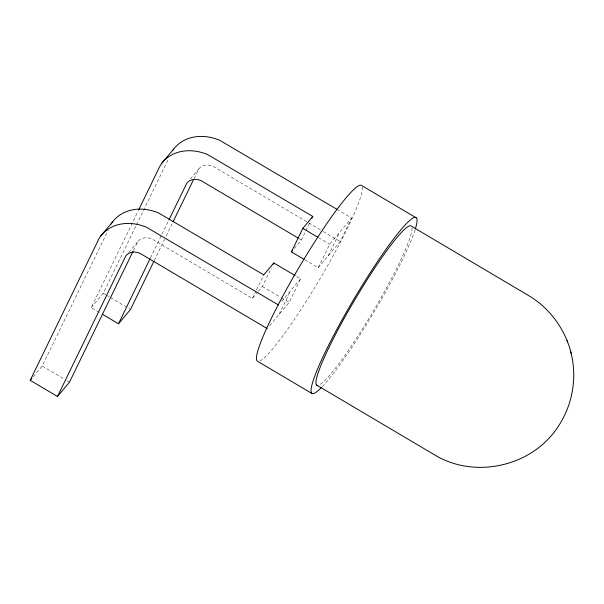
<?xml version="1.0" encoding="UTF-8"?>
<svg xmlns="http://www.w3.org/2000/svg" width="604" height="604" viewBox="0 0 604 604"><rect width="100%" height="100%" fill="white"/><g stroke="black" fill="none" stroke-linecap="round" stroke-linejoin="round"><path stroke-width="0.45" stroke-dasharray="3.02 2.27" d="M33.205 376.745L42.212 366.016L108.32 229.875M99.245 312.359L91.227 307.61L138.444 210.366M91.227 307.61L103.231 293.295L136.081 225.647M136.489 224.801L168.516 158.844M133.446 250.449L137.81 241.585A14.103 11.438 40 0 1 151.831 238.92L252.381 298.391L257.682 292.079M150.479 257.9L168.516 220.754M154.292 260.475L164.537 239.365M166.183 235.99L172.736 222.483M194.058 178.58L198.829 168.871A14.103 11.438 40 0 1 212.85 166.198L307.904 222.415M252.381 298.391L256.051 290.834M256.458 289.988L263.805 274.873M258.27 291.377L262.385 286.47L271.362 267.995M294.344 248.395L301.396 239.984L305.473 231.589M305.881 230.743L309.965 222.347M279.199 314.246L290.622 290.728M269.588 325.699L289.195 302.34L300.611 278.822L295.885 276.02M304.809 259.826L318.21 267.761L329.633 244.243L351.634 218.021L337.855 209.867M328.198 255.854L339.622 232.336M318.21 267.761L340.211 241.54L351.634 218.021M128.803 252.321L137.81 241.585M190.426 178.89L198.829 168.871M281.615 301.464L300.611 278.822M308.712 222.891L322.438 231.022M323.246 231.498L340.211 241.54M318.595 237.712L329.633 244.243M298.98 238.55L301.396 239.984M262.385 286.47L280.52 297.206M281.305 297.674L289.195 302.34M103.231 293.295L105.64 294.722M106.44 295.197L109.649 297.093M110.457 297.568L129.709 308.969M42.212 366.016L63.873 378.836M67.082 380.739L69.49 382.166M362.34 186.968A102.136 11.937 -59.4 0 1 320.467 278.036A102.136 11.937 -59.4 0 1 259.728 361.011M415.031 229.92A102.136 11.937 -59.4 0 1 374.178 311.777A102.136 11.937 -59.4 0 1 322.106 386.832M412.019 228.01A92.563 10.812 -59.4 0 1 374.525 308.976A92.563 10.812 -59.4 0 1 320.037 384.491"/><path stroke-width="0.91" d="M133.039 251.294L69.49 382.166L57.478 396.473L30.2 380.324L98.769 239.116L100.725 235.998L112.737 221.691A46.123 37.395 40 0 1 158.573 212.955L263.805 274.873L273.808 262.951L295.092 275.552M138.852 209.52L159.796 166.394L161.751 163.284L173.763 148.969A46.123 37.395 40 0 1 219.592 140.241L337.047 209.384M57.478 396.473L125.798 255.9A14.103 11.438 40 0 1 139.818 253.227L267.187 328.561M102.453 314.261L118.505 323.759L150.071 258.746M168.931 219.909L186.825 183.178A14.103 11.438 40 0 1 200.838 180.513L298.172 238.074M153.884 261.321L130.509 309.444L118.505 323.759M173.152 221.638L193.65 179.418M272.993 264.627L273.808 262.951M304.016 259.358L291.4 251.891L302.823 228.372L312.819 216.466L207.58 154.556A46.123 37.395 40 0 0 161.751 163.284M312.004 218.142L312.819 216.466M111.272 224.024L112.737 221.691M172.782 150.524L173.763 148.969M30.2 380.324L32.004 378.179M291.4 251.891L292.578 250.494M278.603 305.05L146.561 227.27A46.123 37.395 40 0 0 100.725 235.998M416.013 217.704L361.456 185.405A102.136 11.937 -59.4 0 0 299.207 267.104A102.136 11.937 -59.4 0 0 257.364 361.177L311.928 393.476M302.823 228.372L317.802 237.244M316.488 384.967L433.785 454.404C474.374 479.689 532.411 466.628 558.224 426.462C572.668 404.899 577.439 377.1 570.78 352.011M571.18 353.287C565.291 329.444 549.897 308.221 528.749 295.65L411.445 226.206A92.563 10.812 -59.4 0 0 353.408 302.204A92.563 10.812 -59.4 0 0 317.87 385.412M567.096 340.558L567.541 341.985M321.509 387.458A102.136 11.937 -59.4 0 1 353.763 299.403A102.136 11.937 -59.4 0 1 415.288 229.09"/></g></svg>
